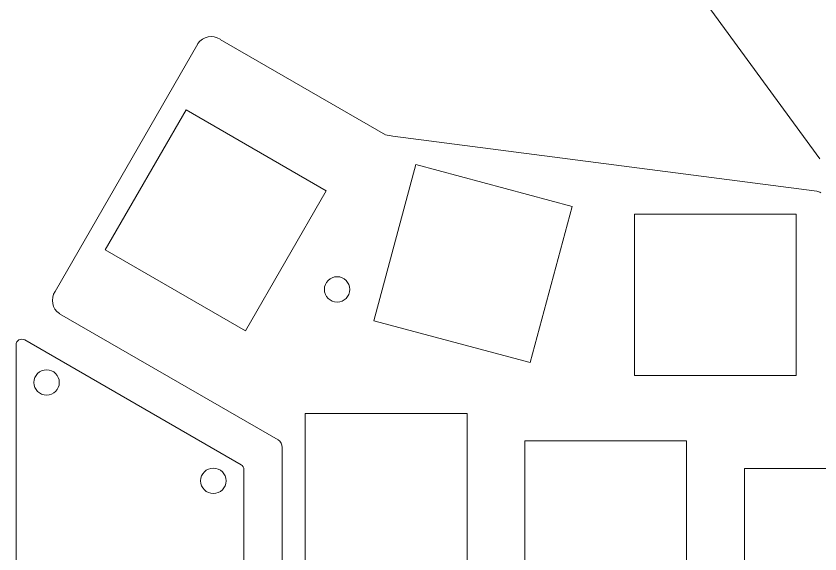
# Model space of a CAD drawing. Header units: millimetres. Extents: x -142 to 140, y -60 to 99.
# Drawn here: x -142.1 to -72.6, y -13.5 to 33.1 of the extents above; entities that cross this region are included whole.
import ezdxf

# ---------------------------------------------------------------- set-up
doc = ezdxf.new("R2010")
doc.units = ezdxf.units.MM
doc.header["$MEASUREMENT"] = 0
doc.layers.add('カット1(R255G0B0)', color=7, linetype='Continuous', lineweight=0)

# ---------------------------------------------------------------- blocks, each defined once
blk = doc.blocks.new('Block_1')
at = {"layer": 'カット1(R255G0B0)', "color": 5, "lineweight": 0, "true_color": 0x0000ff}
blk.add_open_spline([(-83.12, 35.138), (-83.12, 35.138), (-72.577, 20.68), (-72.577, 20.68)], degree=3, dxfattribs=at)
blk = doc.blocks.new('Block_0')
at = {"layer": 'カット1(R255G0B0)'}
blk.add_blockref('Block_1', (0, 0), dxfattribs=at)
blk = doc.blocks.new('Block_8')
at = {"layer": 'カット1(R255G0B0)', "color": 5, "lineweight": 0, "true_color": 0x0000ff}
for points in [[(-124.469, 31.04), (-125.105, 31.468), (-125.966, 31.3), (-126.394, 30.665), (-126.396, 30.664), (-126.397, 30.662), (-126.398, 30.661)], [(-138.75, 9.204), (-139.178, 8.569), (-139.011, 7.707), (-138.375, 7.279), (-138.374, 7.278), (-138.372, 7.277), (-138.371, 7.276)]]:
    blk.add_open_spline(points, degree=3, knots=[0, 0, 0, 0, 1, 1, 1, 2, 2, 2, 2], dxfattribs=at)
for points in [[(-126.395, 30.659), (-126.395, 30.659), (-138.75, 9.204), (-138.75, 9.204)], [(-110.175, 22.778), (-110.175, 22.778), (-124.467, 31.038), (-124.467, 31.038)], [(-110.175, 22.779), (-109.962, 22.715), (-109.743, 22.671), (-109.521, 22.65)], [(-72.85, 17.878), (-72.85, 17.878), (-109.52, 22.648), (-109.52, 22.648)], [(-72.497, 17.733), (-72.591, 17.827), (-72.718, 17.879), (-72.85, 17.879)], [(-138.369, 7.274), (-138.369, 7.274), (-119.448, -3.646), (-119.448, -3.646)], [(-119.098, -4.31), (-119.105, -4.046), (-119.236, -3.8), (-119.45, -3.646)], [(-119.098, -54.872), (-119.098, -54.872), (-119.095, -4.311), (-119.095, -4.311)]]:
    blk.add_open_spline(points, degree=3, dxfattribs=at)
blk = doc.blocks.new('Block_7')
at = {"layer": 'カット1(R255G0B0)', "color": 1, "lineweight": 0, "true_color": 0xff0000}
for points in [[(-127.412, 24.921), (-115.288, 17.921), (-122.288, 5.797), (-134.412, 12.797)], [(-107.541, 20.192), (-94.018, 16.569), (-97.642, 3.046), (-111.165, 6.669)], [(-88.629, 15.909), (-74.629, 15.909), (-74.629, 1.909), (-88.629, 1.909)], [(-117.112, -1.364), (-103.112, -1.364), (-103.112, -15.364), (-117.112, -15.364)], [(-98.111, -3.749), (-84.111, -3.749), (-84.111, -17.749), (-98.111, -17.749)], [(-79.109, -6.124), (-65.109, -6.124), (-65.109, -20.124), (-79.109, -20.124)]]:
    blk.add_lwpolyline(points, close=True, dxfattribs=at)
for centre in [(-114.35, 9.376), (-139.489, 1.32), (-125.057, -7.201)]:
    blk.add_circle(centre, 1.1, dxfattribs=at)
at = {"layer": 'カット1(R255G0B0)', "color": 5, "lineweight": 0, "true_color": 0x0000ff}
blk.add_open_spline([(-142.127, -54.185), (-142.127, -54.185), (-142.127, 4.568), (-142.127, 4.568), (-142.127, 4.953), (-141.711, 5.194), (-141.377, 5.001), (-141.377, 5.001), (-122.659, -5.802), (-122.659, -5.802), (-122.504, -5.891), (-122.409, -6.056), (-122.409, -6.235), (-122.409, -6.235), (-122.409, -54.183), (-122.409, -54.183), (-122.409, -54.459), (-122.632, -54.683), (-122.908, -54.683), (-122.908, -54.683), (-141.627, -54.685), (-141.627, -54.685), (-141.903, -54.685), (-142.127, -54.461), (-142.127, -54.185)], degree=3, knots=[0, 0, 0, 0, 1, 1, 1, 2, 2, 2, 3, 3, 3, 4, 4, 4, 5, 5, 5, 6, 6, 6, 7, 7, 7, 8, 8, 8, 8], dxfattribs=at)
at = {"layer": 'カット1(R255G0B0)'}
blk.add_blockref('Block_8', (0, 0), dxfattribs=at)

msp = doc.modelspace()

# ---------------------------------------------------------------- block references
at = {"layer": 'カット1(R255G0B0)'}
for name in ['Block_0', 'Block_7']:
    msp.add_blockref(name, (0, 0), dxfattribs=at)

doc.saveas('drawing.dxf')
